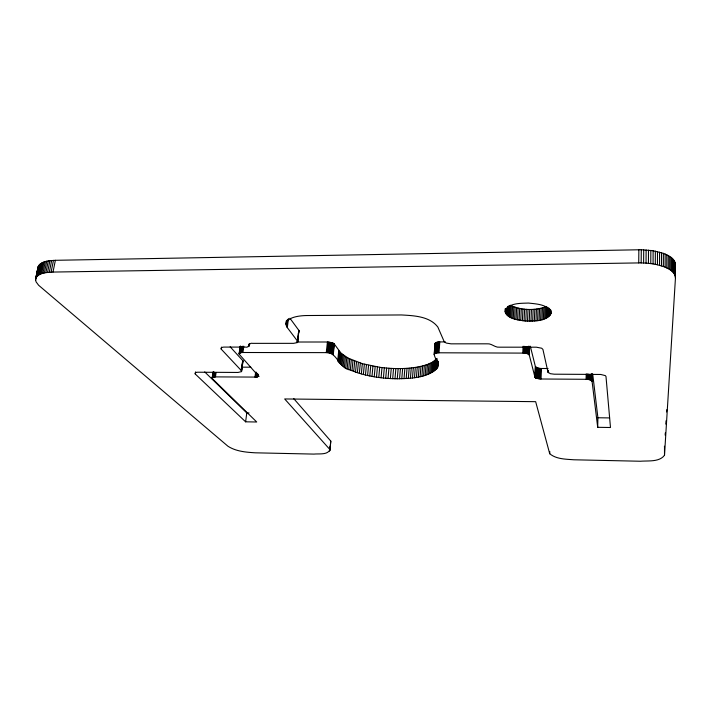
<?xml version="1.0" encoding="UTF-8"?>
<svg xmlns="http://www.w3.org/2000/svg" width="711" height="711" viewBox="0 0 711 711"><rect width="100%" height="100%" fill="white"/><g stroke="black" fill="none" stroke-linecap="round" stroke-linejoin="round"><path stroke-width="1.07" d="M675.45 278.045C675.352 271.682 668.482 268.482 663.372 266.509L663.381 253.356L653.125 250.734L641.286 249.739L55.378 260.306C49.459 260.768 40.927 260.679 38.074 266.989L35.55 279.343L36.039 281.787L38.598 285.235L227.938 446.224C235.972 451.441 246.042 452.249 255.373 452.818L313.942 454.098C318.884 453.529 327.798 455.209 329.922 449.556L284.667 398.951L535.659 401.671L549.719 453.734C556.286 459.253 565.778 459.137 573.919 459.786L640.398 461.243C648.165 460.577 659.408 462.257 664.501 455.244L675.45 278.045L675.397 264.083C674.455 258.235 668.331 255.302 663.381 253.356M664.501 455.244L664.501 446.188L664.421 446.632M665.132 267.194L665.14 254.049M663.372 266.509L657.453 264.776L657.488 251.605M659.524 265.301L659.55 252.129M661.497 265.878L661.514 252.716M657.453 264.776L653.071 263.923L653.125 250.734M655.293 264.323L655.346 251.134M505.112 311.729C507.761 302.655 520.79 303.401 528.469 303.055C536.023 303.979 549.203 304.219 550.909 313.515C546.19 321.843 534.13 321.017 525.785 321.052C518.408 320.074 503.886 318.981 505.29 308.485M653.071 263.923L648.432 263.319L648.503 250.13M650.778 263.585L650.841 250.396M648.432 263.319L643.615 262.981L643.713 249.801M646.041 263.114L646.13 249.925M35.666 278.579C38.59 272.331 47.104 272.526 52.996 272.064L638.727 262.919L638.851 249.748M643.615 262.981L641.18 262.919L641.286 249.739M212.82 372.475L212.358 378.67L256.733 421.996L245.615 421.819L195.285 374.048C194.032 372.404 197.294 372.155 198.316 372.226L238.034 372.448L241.491 371.613L241.34 370.6L221.254 349.172C220.028 347.332 223.476 347.021 224.649 347.084L245.295 347.092C250.05 348.283 248.068 342.16 252.84 343.36L293.616 343.342L297.251 342.595L297.536 341.164L287.315 327.62C282.329 316.777 300.984 315.497 307.934 315.524L401.395 314.955C413.882 315.64 429.666 316.271 437.852 327.069L444.171 341.6L446.259 343.066L451.058 343.84L486.928 343.822C491.701 343.182 494.865 347.812 499.629 347.181L536.352 347.19L541.693 348.221L542.92 349.421L547.994 372.173L550.314 373.684L554.171 374.19L600.795 374.466L605.381 375.639L605.985 376.466L610.482 427.507L597.702 427.311L597.907 417.757L592.698 373.977M597.702 427.311L592.059 381.265L591.028 380.216L588.486 379.478L588.619 374.182M589.223 379.621L589.357 374.315M589.899 379.79L590.032 374.484M590.503 379.994L590.637 374.688M591.028 380.216L591.179 373.853M591.445 380.456L591.596 374.102M591.765 380.723L591.916 374.368M591.97 380.989L592.121 374.644M592.059 381.265L592.236 373.862M258.617 375.861L258.928 376.554L239.474 354.549C238.354 352.692 241.776 352.469 242.931 352.505L326.269 352.629C337.547 352.176 338.525 368.458 350.292 369.987C365.09 376.261 381.3 378.545 397.271 378.803C410.274 378.376 425.107 378.323 435.665 369.667C444.099 364.583 426.662 352.087 439.007 352.789L525.305 353.109L528.051 353.918L529.295 355.082L534.921 377.026L536.627 378.305L541.053 378.999L586.077 379.292L586.211 373.986M588.486 379.478L586.904 379.319L587.037 374.013M587.704 379.381L587.837 374.075M549.719 453.734L549.799 451.529M549.301 316.155L549.585 308.592M549.896 315.524L550.101 310.112M548.119 372.457L548.199 370.324M550.367 314.875L550.572 309.454M548.35 372.733L548.43 370.6M550.705 314.2L550.821 310.947M550.909 313.515L551.061 310.645M544.59 318.884L545.061 307.063C534.237 310.698 521.883 310.272 511.378 305.766L510.782 317.541M545.746 318.404L546.208 306.574M546.803 317.888L547.221 307.125M547.746 317.346L548.119 307.641M548.581 316.759L548.919 308.13M536.085 378.083L536.521 367.551L535.365 366.476L530.308 346.204M536.627 378.305L537.063 367.783L536.521 367.551M539.107 320.377L539.596 308.601M537.249 378.501L537.676 367.987L537.063 367.783M537.934 378.67L538.36 368.156L537.676 367.987M540.591 320.074L541.071 308.281M538.671 378.812L539.098 368.298L538.36 368.156M539.445 378.91L539.871 368.396L539.098 368.298M542.004 319.719L542.484 307.916M540.244 378.972L540.671 368.458L539.871 368.396M541.053 378.999L541.471 368.485L548.039 368.511M543.346 319.319L543.817 307.516M534.325 321.008L534.832 309.258M535.97 320.848L536.467 309.089M534.921 377.026L535.365 366.476M535.054 377.301L535.49 366.76M537.569 320.643L538.058 308.867M526.815 353.447L527.118 346.817M527.473 353.669L527.775 347.039M529.233 321.185L529.748 309.445M528.051 353.918L528.389 346.186M528.531 354.185L528.868 346.461M528.895 354.478L529.242 346.755M529.153 354.78L529.499 347.066M529.295 355.082L529.686 346.275M530.948 321.176L531.464 309.436M532.646 321.123L533.161 309.374M524.078 320.91L524.62 309.169M522.781 352.914L523.083 346.284M523.634 352.932L523.936 346.301M525.785 321.052L526.318 309.312M524.478 353.003L524.78 346.373M525.305 353.109L525.607 346.479M526.087 353.26L526.389 346.63M527.5 321.15L528.033 309.409M519.119 320.181L519.688 308.441M520.736 320.465L521.287 308.734M522.389 320.714L522.941 308.974M513.253 318.572L513.84 306.814M514.622 319.035L515.199 307.285M516.053 319.461L516.63 307.712M517.564 319.843L518.123 308.094M508.703 316.386L509.254 305.659M509.698 316.982L510.294 305.188M511.973 318.075L512.569 306.308M505.245 312.422L505.414 309.178M505.512 313.107L505.734 308.796M505.903 313.791L506.179 308.405M506.419 314.466L506.756 308.014M507.067 315.124L507.512 306.53M507.823 315.764L508.321 306.103M665.167 435.141L665.3 432.937M665.834 424.103L666.029 420.788M666.562 411.953L666.696 409.749M675.077 270.624L675.397 264.083M230.142 346.79L242.7 360.548L242.851 361.588M437.345 367.329L437.727 362.059M437.683 366.52L438.065 361.232M437.905 365.685L438.216 361.455M439.007 352.789L439.798 341.92L445.29 341.92M431.95 372.466L432.732 362.041L437.105 358.397M434.163 354.611L435.008 343.484L436.856 342.267L439.798 341.92M433.026 371.8L433.808 361.366M434.252 354.905L435.159 343.2M434.625 353.767L435.425 342.924M434.999 353.518L435.807 342.675M434.012 371.115L434.785 360.655M435.479 353.305L436.278 342.453M436.047 353.127L436.856 342.267M434.892 370.404L435.665 359.926M436.705 352.976L437.505 342.124M435.665 369.667L436.438 359.171M437.425 352.878L438.225 342.009M436.332 368.911L436.954 360.495M436.892 368.129L437.514 359.704M438.198 352.807L438.989 341.947M426.707 374.821L427.498 364.467L432.732 362.041M428.146 374.279L428.937 363.908M429.506 373.702L430.288 363.312M430.777 373.097L431.559 362.69M421.89 376.27L422.69 365.952L427.498 364.467M423.569 375.817L424.369 365.49M425.178 375.337L425.978 364.992M416.433 377.399L417.25 367.125L422.69 365.952M418.317 377.061L419.126 366.769M420.139 376.679L420.948 366.378M410.425 378.208L411.26 367.96L417.25 367.125M412.478 377.976L413.313 367.72M414.486 377.71L415.304 367.436M406.185 378.563L407.03 368.325L411.26 367.96M408.327 378.403L409.172 368.165M401.786 378.759L402.648 368.538L407.03 368.325M404.008 378.679L404.861 368.458M394.987 378.767L395.867 368.574L402.648 368.538M397.271 378.803L398.151 368.6M399.546 378.803L400.409 368.591M390.366 378.59L391.263 368.396L395.867 368.574M392.685 378.696L393.565 368.502M385.718 378.252L386.624 368.067L391.263 368.396M388.037 378.439L388.944 368.245M378.776 377.479L379.71 367.285L362.326 363.668L348.239 358.175L341.04 353.216L334.374 344.124L332.721 342.978L327.433 342L296.416 342.018M381.078 377.772L382.003 367.578L379.71 367.285M383.398 378.03L384.313 367.845L382.003 367.578M374.226 376.786L375.177 366.583M376.492 377.15L377.434 366.956M369.773 375.95L370.742 365.738M371.986 376.386L372.937 366.183M363.374 374.457L364.361 364.228M365.463 374.99L366.441 364.77M367.596 375.488L368.574 365.267M359.331 373.311L360.335 363.072M361.33 373.897L362.326 363.668M353.705 371.391L354.736 361.117M355.518 372.057L356.54 361.792M357.393 372.697L358.406 362.441M348.701 369.249L349.741 358.939M350.292 369.987L351.332 359.686M351.963 370.698L352.994 360.415M343.146 366.129L344.222 355.758M344.408 366.929L345.466 356.575M345.75 367.72L346.808 357.384M347.181 368.494L348.239 358.175M338.32 361.926L339.423 351.474M329.522 451.067L329.966 446.864M329.762 450.712L330.802 441.113L293.785 398.684M329.904 450.339L330.802 441.113M339.085 362.779L340.178 352.345M339.956 363.632L341.04 353.216M340.916 364.476L342 354.078M341.982 365.303L343.066 354.922M337.663 361.064L338.765 350.594M328.695 352.816L329.851 342.195M329.486 352.967L330.633 342.338M330.242 353.145L331.388 342.515M330.944 353.358L332.09 342.738M331.584 353.598L332.721 342.978M332.144 353.856L333.281 343.244M332.615 354.131L333.752 343.529M332.979 354.425L334.117 343.822M333.246 354.718L334.374 344.124M326.269 352.629L327.433 342M327.069 352.647L328.233 342.018M327.887 352.718L329.042 342.089M435.008 343.484L435.052 344.097M297.251 342.595L297.9 337.201M298.282 333.966L298.824 331.557L297.545 342.346M297.536 341.164L298.824 330.348L289.946 318.261M297.722 342.071L298.824 330.348M286.009 323.843L286.391 320.803M286.018 324.589L286.515 320.537M286.151 325.336L286.649 321.292M286.417 326.091L287.164 320.03M286.8 326.856L287.671 319.79M287.315 327.62L288.426 318.546M212.029 377.923L215.451 376.892L256.333 377.088L257.444 376.874L257.826 373.897M257.444 376.874L258.129 374.733M257.871 376.723L258.475 374.555M254.982 377.15L255.631 372.182M255.684 377.141L256.333 372.173M256.333 377.088L256.849 373.115M256.92 376.999L257.311 374.013M245.615 421.819L246.788 412.922L204.706 371.915M248.406 346.568L248.69 344.444M248.77 346.346L249.054 344.231M249.01 346.097L249.303 343.982M249.143 345.83L249.445 343.413M239.18 353.696L240.176 346.408M239.163 353.971L240.309 346.15M239.26 354.256L240.256 346.977M239.474 354.549L240.611 346.23M239.9 353.003L240.762 346.746M240.354 352.834L241.207 346.568M240.887 352.692L241.749 346.426M241.509 352.585L242.362 346.319M242.193 352.532L243.046 346.257M242.931 352.505L243.784 346.239M241.331 369L241.598 367M241.34 370.6L242.7 360.548M241.393 370.822L242.611 361.801M241.491 371.613L242.904 360.824M241.616 371.373L242.993 361.09M214.766 376.91L215.397 372.528M215.451 376.892L216.082 372.52M221.254 349.172L221.556 347.084M212.145 378.421L212.927 372.244M212.349 377.497L213.14 372.04M212.358 378.67L212.989 374.315M212.66 377.319L213.451 371.853M213.069 377.168L213.86 371.702M213.558 377.043L214.189 372.671M214.127 376.963L214.758 372.582M195.285 374.048L195.614 371.853M38.074 266.989L35.577 280.143M299.002 331.273L299.002 330.668M52.996 272.064L55.378 260.306M47.53 272.42L49.93 260.688M49.272 272.242L51.663 260.502M51.094 272.126L53.476 260.368M42.909 273.3L45.317 261.595M44.349 272.953L46.748 261.23M45.886 272.66L48.286 260.928M35.55 279.343L38.332 266.234M36.332 277.121L38.741 265.505M37.692 271.522L38.127 269.425M36.865 276.446L39.283 264.812M37.55 275.815L39.958 264.163M38.367 275.219L40.776 263.559M39.309 274.668L41.727 262.99M40.385 274.162L42.802 262.475M41.593 273.708L44.002 262.004M638.727 262.919L641.18 262.919M242.051 367.16L250.814 367.196M246.788 412.922L249.01 412.949M597.907 417.757L609.585 417.917M540.671 368.458L541.471 368.485M586.077 379.292L586.904 379.319M384.313 367.845L386.624 368.067M675.219 263.07L675.254 276.055M674.881 262.057L674.926 275.068M674.392 261.061L674.428 274.091M673.752 260.084L673.779 273.122M672.953 259.124L672.979 272.18M672.002 258.191L672.028 271.264M670.9 257.284L670.926 270.376M669.664 256.413L669.673 269.522M668.287 255.587L668.296 268.705M666.776 254.796L666.776 267.931M535.73 367.036L535.294 377.577L535.845 378.314L536.076 367.303L536.281 367.791L535.73 367.036"/></g></svg>
